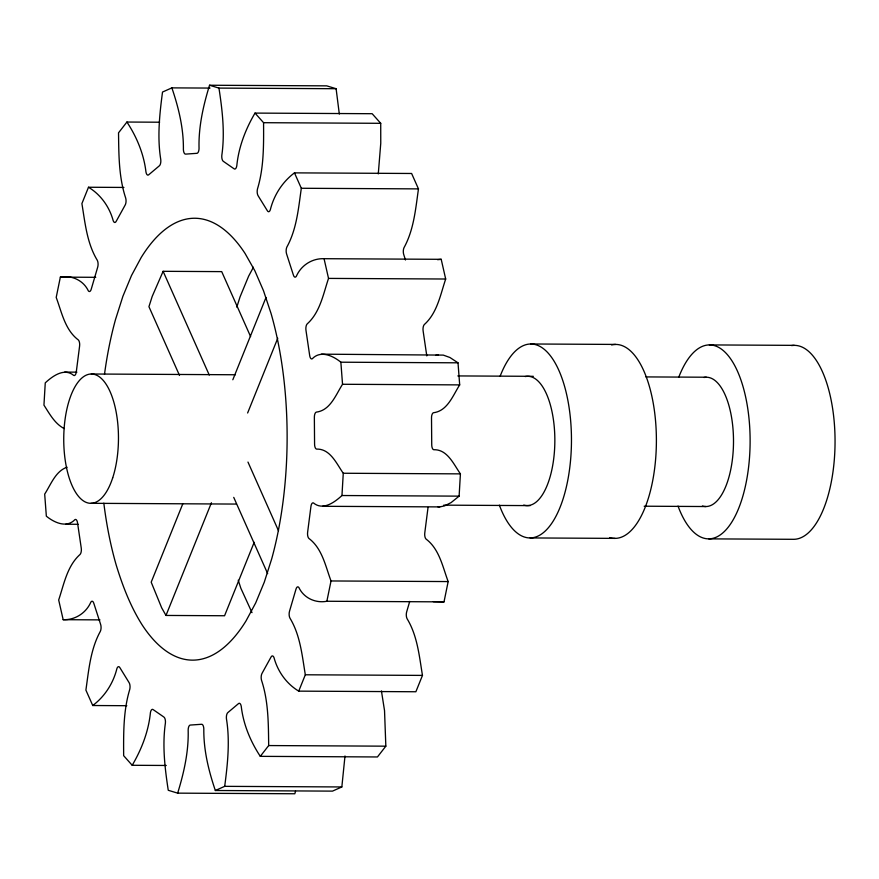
<?xml version="1.0" encoding="UTF-8"?>
<svg xmlns="http://www.w3.org/2000/svg" width="879" height="879" viewBox="0 0 879 879"><rect width="100%" height="100%" fill="white"/><g stroke="black" fill="none" stroke-linecap="round" stroke-linejoin="round"><path stroke-width="1.32" d="M67.079 467.221C55.531 471.056 50.806 484.736 44.686 494.108L46.345 516.182C54.08 522.5 66.617 528.466 74.924 519.621A5.076 2.143 -89.7 0 1 77.572 523.093L81.209 547.782A5.076 2.143 -89.7 0 1 80.055 554.451C67.123 566.043 63.958 584.26 58.684 599.983L63.167 619.684C75.089 620.167 86.153 613.004 90.878 602.082A5.076 2.143 -89.7 0 1 93.855 603.444L100.558 624.2A5.076 2.143 -89.7 0 1 100.338 631.364C90.46 649.317 88.746 670.216 85.9 690.114L92.745 705.518C104.81 696.454 113.292 683.236 116.896 668.6A5.076 2.143 -89.7 0 1 119.918 667.721L129.015 682.5A5.076 2.143 -89.7 0 1 129.74 689.455C123.236 710.88 123.532 733.536 123.653 755.687L132.202 765.29C141.673 749.172 148.551 731.372 150.419 712.66A5.076 2.143 -89.7 0 1 153.177 709.628L163.802 716.989A5.076 2.143 -89.7 0 1 165.406 723.054C162.175 745.436 164.867 768.092 168.252 790.287L177.668 793.144C183.942 772.685 188.776 751.49 188.161 729.955A5.076 2.143 -89.7 0 1 190.402 725.054L201.5 724.285A5.076 2.143 -89.7 0 1 203.818 728.856C203.532 749.963 208.609 770.652 215.344 790.507L224.694 786.342C227.65 763.994 230.078 741.206 226.441 718.791A5.076 2.143 -89.7 0 1 227.947 712.506L238.429 703.672A5.076 2.143 -89.7 0 1 241.242 706.32C243.329 724.296 250.383 741.305 260.294 756.347L268.677 745.557C268.403 723.681 268.48 701.255 261.513 680.247A5.076 2.143 -89.7 0 1 262.118 673.204L270.974 657.162A5.076 2.143 -89.7 0 1 274.006 657.624C277.72 671.435 286.411 683.73 298.728 691.136L305.321 674.786C302.123 655.558 300.288 635.143 289.938 618.113A5.076 2.143 -89.7 0 1 289.587 610.993L295.937 589.326A5.076 2.143 -89.7 0 1 298.893 587.546C303.826 598.083 315.627 603.423 326.867 601.258L331.02 580.964C325.505 566.219 322.241 548.496 308.925 538.464A5.076 2.143 -89.7 0 1 307.661 531.971L310.891 506.798A5.076 2.143 -89.7 0 1 313.473 502.953C323.011 510.908 334.69 502.217 341.964 495.525L343.271 473.254C336.624 463.859 330.295 448.653 316.627 449.103A5.076 2.143 -89.7 0 1 314.572 443.862L314.363 417.646A5.076 2.143 -89.7 0 1 316.319 412.119C330.383 410.416 335.888 394.616 342.535 384.277L340.865 362.203C333.141 355.885 320.593 349.919 312.287 358.764A5.076 2.143 -89.7 0 1 309.65 355.292L306.013 330.603A5.076 2.143 -89.7 0 1 307.167 323.933C320.088 312.342 323.252 294.124 328.526 278.401L324.054 258.701C312.122 258.217 301.057 265.381 296.333 276.303A5.076 2.143 -89.7 0 1 293.355 274.94L286.664 254.185A5.076 2.143 -89.7 0 1 286.884 247.021C296.75 229.067 298.475 208.169 301.321 188.271L294.465 172.866C282.401 181.931 273.929 195.149 270.325 209.784A5.076 2.143 -89.7 0 1 267.304 210.663L258.195 195.885A5.076 2.143 -89.7 0 1 257.481 188.93C263.975 167.504 263.689 144.848 263.568 122.697L255.009 113.094C245.549 129.213 238.659 147.013 236.803 165.724A5.076 2.143 -89.7 0 1 234.034 168.768L223.42 161.395A5.076 2.143 -89.7 0 1 221.816 155.341C225.046 132.949 222.354 110.293 218.959 88.098L209.543 85.241C203.269 105.7 198.434 126.895 199.05 148.43A5.076 2.143 -89.7 0 1 196.808 153.331L185.711 154.111A5.076 2.143 -89.7 0 1 183.392 149.529C183.678 128.422 178.613 107.732 171.877 87.878L162.516 92.042C159.571 114.391 157.132 137.179 160.769 159.604A5.076 2.143 -89.7 0 1 159.275 165.878L148.782 174.723A5.076 2.143 -89.7 0 1 145.969 172.064C143.881 154.1 136.827 137.08 126.917 122.038L118.533 132.828C118.819 154.704 118.742 177.129 125.708 198.138A5.076 2.143 -89.7 0 1 125.093 205.181L116.248 221.222A5.076 2.143 -89.7 0 1 113.215 220.761C109.501 206.961 100.799 194.666 88.493 187.249L81.901 203.598C85.087 222.826 86.933 243.241 97.283 260.272A5.076 2.143 -89.7 0 1 97.624 267.392L91.273 289.059A5.076 2.143 -89.7 0 1 88.329 290.839C83.384 280.302 71.595 274.962 60.354 277.127L56.201 297.432C61.706 312.166 64.98 329.889 78.297 339.92A5.076 2.143 -89.7 0 1 79.549 346.425L76.33 371.597A5.076 2.143 -89.7 0 1 73.737 375.432C64.211 367.477 52.531 376.168 45.258 382.859L43.95 405.131C49.499 413.734 54.751 423.711 64.211 428.589M322.582 506.293L439.731 506.908L444.51 505.908L451.092 502.601L459.113 496.141L460.42 473.869C453.773 464.475 447.444 449.268 433.776 449.718A5.076 2.143 -89.7 0 1 431.732 444.466L431.512 418.261A5.076 2.143 -89.7 0 1 433.479 412.734C447.532 411.031 453.037 395.231 459.684 384.892L458.014 362.818L449.905 357.489L443.28 355.105L321.329 354.16M344.997 755.962L341.843 786.958L332.493 791.122L215.344 790.507M428.04 507.403L424.821 532.575A5.076 2.143 -89.7 0 0 426.073 539.08C439.39 549.111 442.653 566.834 448.169 581.568L444.016 601.873L433.347 601.643M294.465 172.866L411.614 173.482L418.47 188.886C415.624 208.784 413.899 229.683 404.032 247.636A5.076 2.143 -89.7 0 0 403.813 254.8L405.483 259.986M378.278 173.91L380.761 143.266L380.717 123.313L372.158 113.71L255.009 113.094M295.553 791.199L294.817 793.759L177.668 793.144M409.724 601.412L406.746 611.608A5.076 2.143 -89.7 0 0 407.087 618.728C417.437 635.759 419.272 656.173 422.469 675.402L415.877 691.751L298.728 691.136M324.054 258.701L441.203 259.316L445.686 279.017C440.401 294.74 437.248 312.957 424.315 324.549A5.076 2.143 -89.7 0 0 423.162 331.218L426.798 355.907M236.803 307.145L240.055 296.882L248.658 276.116L253.427 267.227M182.854 503.678L151.199 582.184L161.681 607.839L165.988 615.443L224.563 615.75L254.185 542.31M232.825 379.75L266.018 297.443M165.988 615.443L211.432 502.744M247.625 412.987L277.764 338.228M250.614 336.624L221.706 271.622L163.12 271.314L152.199 296.421L148.936 306.683L179.492 375.399M381.431 690.949L384.53 710.595L385.837 746.172L377.443 756.962L260.294 756.347M435.621 355.391L438.489 354.775M437.588 259.69L441.203 259.316M209.543 85.241L326.691 85.856L336.108 88.713L339.316 114.061M171.877 87.878L210.015 88.076M218.959 88.098L336.108 88.713M263.568 122.697L380.717 123.313M126.917 122.038L159.615 122.214M301.321 188.271L418.47 188.886M88.493 187.249L123.906 187.436M60.354 277.127L95.767 277.314M328.526 278.401L445.686 279.017M530.696 343.986L615.63 344.425M709.353 344.92L794.286 345.359M340.865 362.203L458.014 362.818M64.628 372.092L76.891 372.158M91.284 374.004L235.44 374.762M457.838 375.926L533.344 376.322M645.922 376.915L706.331 377.223M342.535 384.277L459.684 384.892M343.271 473.254L460.42 473.869M341.964 495.525L459.113 496.141M90.922 503.304L236.44 504.074M443.741 505.15L530.235 505.612M644.175 506.205L705.958 506.535M65.881 524.225L78.143 524.291M530.136 537.937L615.069 538.377M708.793 538.871L793.726 539.31A96.976 41.049 -89.7 0 0 835.039 438.841A96.976 41.049 -89.7 0 0 791.594 345.59M331.02 580.964L448.169 581.568M326.867 601.258L444.016 601.873M63.167 619.684L99.942 619.882M305.321 674.786L422.469 675.402M92.745 705.518L126.807 705.705M268.677 745.557L385.837 746.172M132.202 765.29L166.263 765.466M224.694 786.342L341.843 786.958M437.819 506.765L439.731 506.908M252.009 612.641L240.835 588.205L238.242 580.206M163.12 271.314L209.268 375.069M247.966 462.068L278.522 530.784M233.737 497.371L267.655 573.624M103.832 503.195A220.948 93.515 -89.7 0 0 116.182 564.955C122.577 585.832 130.433 606.367 142.145 624.903A220.948 93.515 -89.7 0 0 246.054 620.86L255.712 602.884L264.304 582.118L271.688 558.901A220.948 93.515 -89.7 0 0 271.04 313.429L263.524 290.795L254.822 270.699L245.076 253.482A220.948 93.515 -89.7 0 0 141.167 257.536L131.509 275.501L122.906 296.267L115.523 319.484A220.948 93.515 -89.7 0 0 104.502 374.256M703.936 377.498A64.65 27.359 -89.7 0 1 733.493 443.071A64.65 27.359 -89.7 0 1 702.387 506.007M678.841 377.014A96.976 41.049 -89.7 0 1 737.975 372.344A96.976 41.049 -89.7 0 1 737.085 512.083A96.976 41.049 -89.7 0 1 678.028 506.084M525.29 376.553A64.65 27.359 -89.7 0 1 554.836 442.137A64.65 27.359 -89.7 0 1 523.73 505.073M500.195 376.069A96.976 41.049 -89.7 0 1 559.319 371.41A96.976 41.049 -89.7 0 1 558.44 511.149A96.976 41.049 -89.7 0 1 499.371 505.15M611.597 344.931A96.976 41.049 -89.7 0 1 656.382 442.664A96.976 41.049 -89.7 0 1 609.718 537.596M112.699 477.835A64.65 27.359 -89.7 0 0 94.855 374.531A64.65 27.359 -89.7 0 0 65.749 463.596A64.65 27.359 -89.7 0 0 112.699 477.835"/></g></svg>
